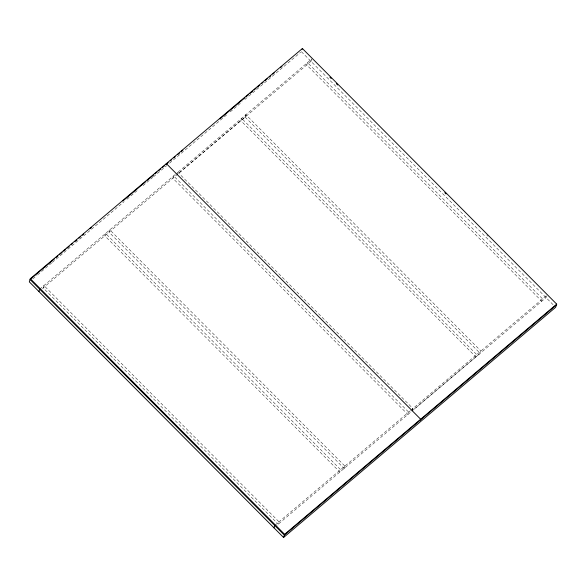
<?xml version="1.0" encoding="UTF-8"?>
<svg xmlns="http://www.w3.org/2000/svg" width="586" height="586" viewBox="0 0 586 586"><rect width="100%" height="100%" fill="white"/><g stroke="black" fill="none" stroke-linecap="round" stroke-linejoin="round"><path stroke-width="0.44" stroke-dasharray="2.93 2.2" d="M109.831 229.829L109.047 232.203L344.129 468.441L344.89 466.09L109.809 229.844M177.851 172.277L177.089 174.635L245.073 117.054L245.842 114.702L480.93 350.992L480.161 353.343L412.112 410.859L412.881 408.508M245.102 117.083L245.871 114.731M310.976 61.354L311.767 58.981L175.727 174.079M344.107 468.456L344.868 466.104M412.148 410.896L412.91 408.537L177.822 172.247M546.548 296.04L546.035 297.615L276.753 525.444M32.787 278.907L36.977 275.361M37.672 274.775L51.627 262.968M52.322 262.382L124.181 201.584M126.972 199.225L138.128 189.776M143.013 185.645L152.778 177.382M153.481 176.796L166.732 165.582M169.522 163.216L227.427 114.226M230.217 111.867L242.077 101.832M244.867 99.474L300.677 52.257M39.687 289.169L175.031 174.665M42.412 288.576L310.998 61.332M274.746 525.43L410.486 410.596M410.764 410.354L546.804 295.256M486.746 234.898L488.035 236.195M301.372 51.663L555.015 306.639M245.073 117.054L480.161 353.343M43.935 285.572L43.174 287.931L278.233 524.192L278.995 521.833L43.935 285.572M105.561 233.44L104.791 235.799L339.851 472.052L340.62 469.701L105.561 233.44M173.603 175.873L172.833 178.232L407.893 414.492L408.662 412.134L173.603 175.873M241.586 118.299L240.824 120.65L475.883 356.911L476.645 354.552L241.586 118.299M307.489 62.592L306.727 64.951L541.786 301.211L542.548 298.853L307.489 62.592"/><path stroke-width="0.88" d="M30.318 278.716L29.3 281.859L283.58 537.479L555.66 307.284L556.7 304.127L302.398 48.521L30.318 278.716L284.628 534.315L283.58 537.479M38.925 291.528L39.687 289.169M302.142 49.312L302.398 48.521M273.962 527.803L274.746 525.43M420.404 420.008L420.66 419.224L166.358 163.619L166.102 164.402L168.197 162.637M54.483 258.844L30.062 279.5L284.371 535.106M55.875 257.664L57.97 255.892M59.369 254.712L62.153 252.346M63.552 251.167L65.647 249.402M67.038 248.215L69.133 246.45M71.228 244.677L72.62 243.498M74.715 241.725L76.81 239.952M78.898 238.187L80.297 237M82.384 235.235L83.783 234.056M90.061 228.738L91.46 227.558M122.848 200.998L145.87 181.521M147.269 180.341L153.547 175.031M154.938 173.852L157.033 172.079M158.432 170.9L160.52 169.127M162.615 167.354L164.71 165.582M170.292 160.864L171.683 159.685M173.778 157.912L175.17 156.733M177.961 154.367L179.36 153.188M181.448 151.422L182.847 150.236M219.823 118.958L244.933 97.708M246.332 96.529L248.42 94.756M249.819 93.577L252.61 91.218M254.002 90.032L256.097 88.266M257.496 87.087L259.583 85.314M261.678 83.542L263.07 82.362M265.165 80.59L267.26 78.817M269.355 77.052L270.747 75.872M272.842 74.1L274.233 72.92M280.511 67.602L281.91 66.423M284.628 534.315L556.7 304.127M284.349 535.121L556.444 304.91M329.896 77.206L331.185 78.502M336.349 83.688L337.639 84.992M444.781 192.677L446.078 193.973"/></g></svg>
